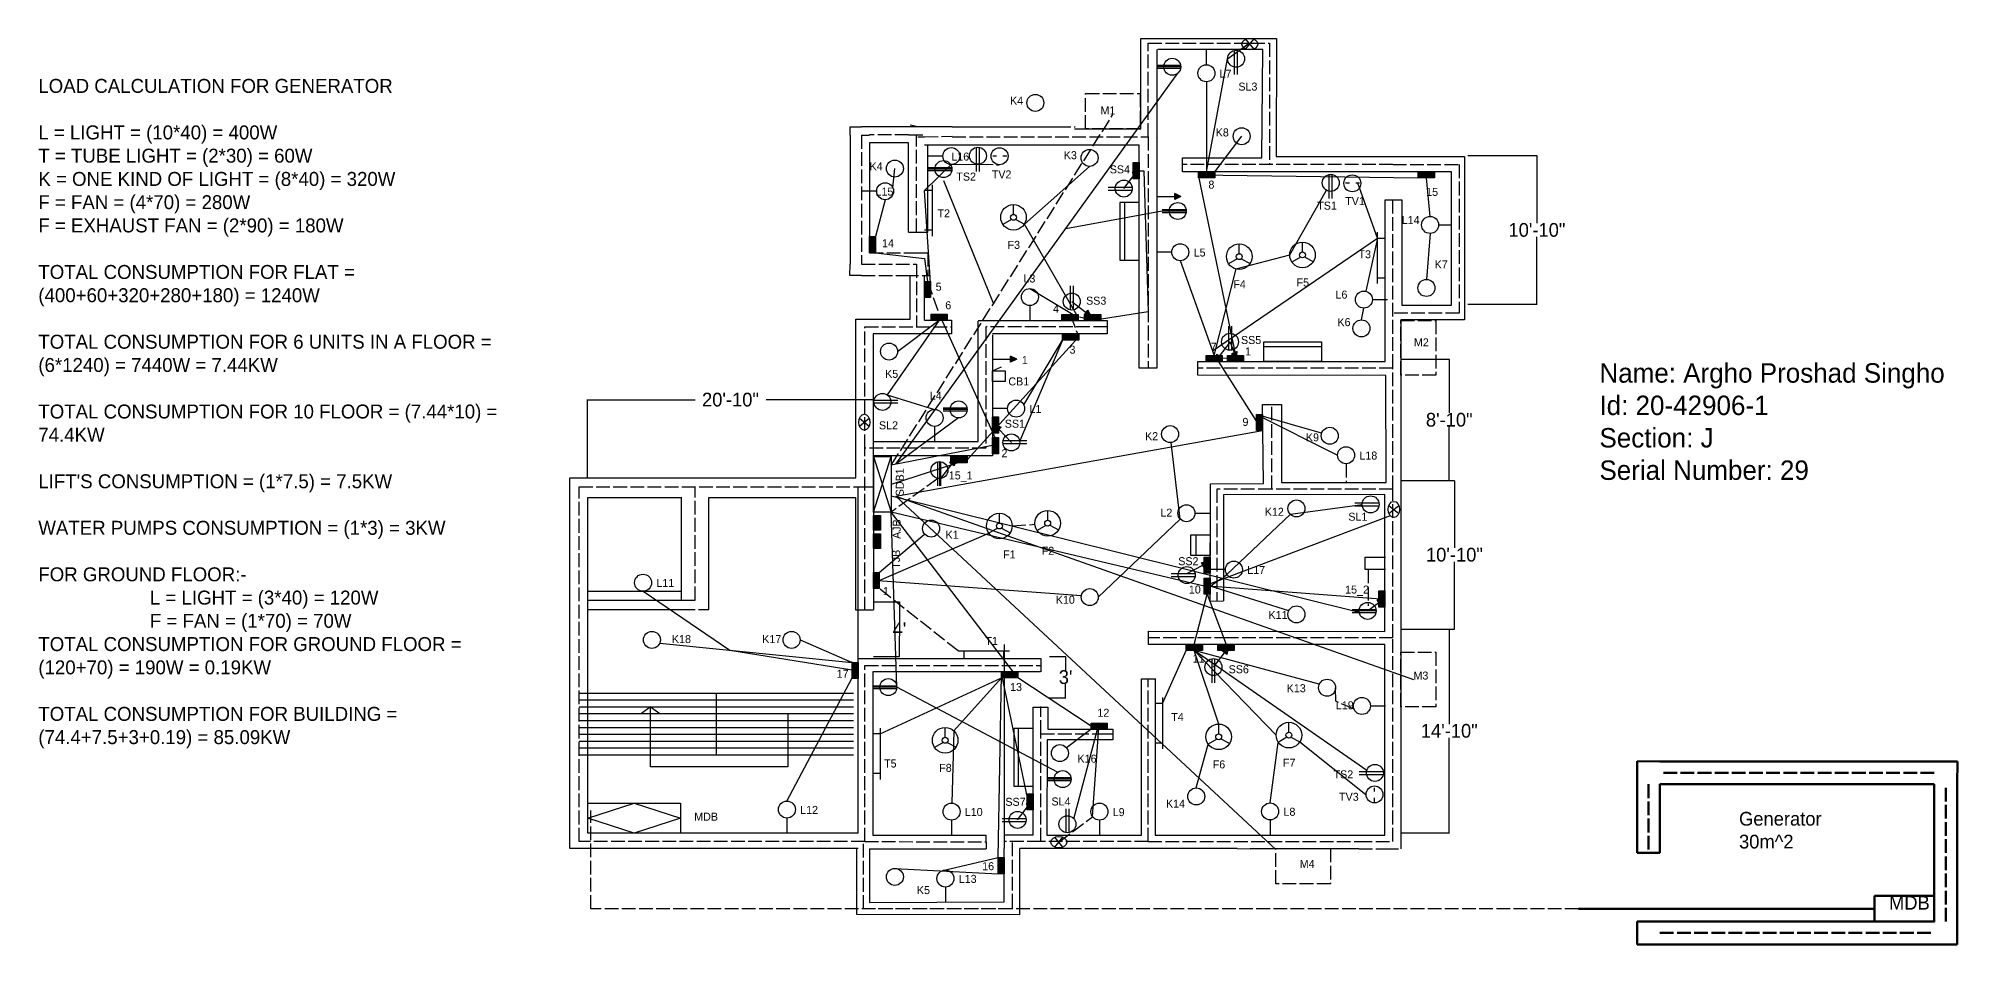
# Model space of a CAD drawing. Header units: feet. Extents: x 8357 to 13044, y -333 to 550.
# Drawn here: x 8357 to 10036, y -333 to 459 of the extents above; entities that cross this region are included whole.
import ezdxf

# ---------------------------------------------------------------- set-up
doc = ezdxf.new("R2010")
doc.units = ezdxf.units.FT
doc.header["$MEASUREMENT"] = 0
doc.linetypes.add('ACAD_ISO02W100', pattern=[15, 12, -3])
doc.dimstyles.get("Standard").update_dxf_attribs({"dimtxt": 0.18, "dimasz": 0.18, "dimexe": 0.18, "dimexo": 0.0625, "dimgap": 0.09, "dimtad": 0, "dimtih": 1, "dimtoh": 1, "dimdec": 4, "dimzin": 0, "dimdsep": 46, "dimtxsty": 'Standard', "dimcen": 0.09, "dimadec": 0, "dimazin": 0, "dimtfac": 1, "dimtdec": 4, "dimtofl": 0, "dimtmove": 0, "dimatfit": 3, "dimfxl": 1, "dimtolj": 1, "dimtzin": 0, "dimarcsym": 0})

# ---------------------------------------------------------------- blocks, each defined once
blk = doc.blocks.new('*D12')
at = {"color": 0, "linetype": 'ByBlock', "lineweight": -2}
for p, q in [((9549.5, -57.3), (9591.4, -57.3)), ((9591.2, -57.5), (9591.2, -140.3)), ((9591.2, -235.2), (9591.2, -152.4)), ((9549.5, -235.3), (9591.4, -235.3))]:
    blk.add_line(p, q, dxfattribs=at)
at = {"color": 0, "linetype": 'ByBlock'}
for points in [[(9591.1, -57.5), (9591.2, -57.5), (9591.2, -57.3)], [(9591.1, -235.2), (9591.2, -235.2), (9591.2, -235.3)]]:
    blk.add_solid(points, dxfattribs=at)
at = {"layer": 'Defpoints', "color": 0, "linetype": 'ByBlock'}
for p in [(9549.4, -57.3), (9591.2, -57.3), (9549.4, -235.3)]:
    blk.add_point(p, dxfattribs=at)
at = {"color": 0, "linetype": 'ByBlock', "insert": (9591.2, -146.3), "char_height": 12, "attachment_point": 5}
blk.add_mtext('\\A1;14\'-10"', dxfattribs=at)
blk = doc.blocks.new('*D13')
at = {"color": 0, "linetype": 'ByBlock', "lineweight": -2}
for p, q in [((9549.5, 72.7), (9595.9, 72.7)), ((9595.7, 72.5), (9595.7, 13.7)), ((9595.7, -57.2), (9595.7, 1.6)), ((9549.5, -57.3), (9595.9, -57.3))]:
    blk.add_line(p, q, dxfattribs=at)
at = {"color": 0, "linetype": 'ByBlock'}
for points in [[(9595.7, 72.5), (9595.7, 72.5), (9595.7, 72.7)], [(9595.7, -57.2), (9595.7, -57.2), (9595.7, -57.3)]]:
    blk.add_solid(points, dxfattribs=at)
at = {"layer": 'Defpoints', "color": 0, "linetype": 'ByBlock'}
for p in [(9549.4, 72.7), (9595.7, 72.7), (9549.4, -57.3)]:
    blk.add_point(p, dxfattribs=at)
at = {"color": 0, "linetype": 'ByBlock', "insert": (9595.7, 7.7), "char_height": 12, "attachment_point": 5}
blk.add_mtext('\\A1;10\'-10"', dxfattribs=at)
blk = doc.blocks.new('*D14')
at = {"color": 0, "linetype": 'ByBlock', "lineweight": -2}
for p, q in [((9549.5, 178.7), (9591.4, 178.7)), ((9591.2, 178.5), (9591.2, 131.7)), ((9591.2, 72.8), (9591.2, 119.6)), ((9549.5, 72.7), (9591.4, 72.7))]:
    blk.add_line(p, q, dxfattribs=at)
at = {"color": 0, "linetype": 'ByBlock'}
for points in [[(9591.2, 178.5), (9591.2, 178.5), (9591.2, 178.7)], [(9591.2, 72.8), (9591.2, 72.8), (9591.2, 72.7)]]:
    blk.add_solid(points, dxfattribs=at)
at = {"layer": 'Defpoints', "color": 0, "linetype": 'ByBlock'}
for p in [(9549.4, 178.7), (9591.2, 178.7), (9549.4, 72.7)]:
    blk.add_point(p, dxfattribs=at)
at = {"color": 0, "linetype": 'ByBlock', "insert": (9591.2, 125.7), "char_height": 12, "attachment_point": 5}
blk.add_mtext('\\A1;8\'-10"', dxfattribs=at)
blk = doc.blocks.new('*D15')
at = {"color": 0, "linetype": 'ByBlock', "lineweight": -2}
for p, q in [((9607.5, 356.7), (9668.1, 356.7)), ((9667.9, 356.5), (9667.9, 297.7)), ((9667.9, 226.8), (9667.9, 285.6)), ((9607.5, 226.7), (9668.1, 226.7))]:
    blk.add_line(p, q, dxfattribs=at)
at = {"color": 0, "linetype": 'ByBlock'}
for points in [[(9667.9, 356.5), (9667.9, 356.5), (9667.9, 356.7)], [(9667.9, 226.8), (9667.9, 226.8), (9667.9, 226.7)]]:
    blk.add_solid(points, dxfattribs=at)
at = {"layer": 'Defpoints', "color": 0, "linetype": 'ByBlock'}
for p in [(9607.4, 356.7), (9667.9, 356.7), (9607.4, 226.7)]:
    blk.add_point(p, dxfattribs=at)
at = {"color": 0, "linetype": 'ByBlock', "insert": (9667.9, 291.7), "char_height": 12, "attachment_point": 5}
blk.add_mtext('\\A1;10\'-10"', dxfattribs=at)
blk = doc.blocks.new('*D16')
at = {"color": 0, "linetype": 'ByBlock', "lineweight": -2}
for p, q in [((8837.4, 74.7), (8837.4, 143.4)), ((8837.6, 143.3), (8931.4, 143.3)), ((9087.3, 143.3), (8993.5, 143.3)), ((9087.4, 74.7), (9087.4, 143.4))]:
    blk.add_line(p, q, dxfattribs=at)
at = {"color": 0, "linetype": 'ByBlock'}
for points in [[(8837.6, 143.3), (8837.6, 143.2), (8837.4, 143.3)], [(9087.3, 143.3), (9087.3, 143.2), (9087.4, 143.3)]]:
    blk.add_solid(points, dxfattribs=at)
at = {"layer": 'Defpoints', "color": 0, "linetype": 'ByBlock'}
for p in [(9087.4, 143.3), (8837.4, 74.7), (9087.4, 74.7)]:
    blk.add_point(p, dxfattribs=at)
at = {"color": 0, "linetype": 'ByBlock', "insert": (8962.4, 143.3), "char_height": 12, "attachment_point": 5}
blk.add_mtext('\\A1;20\'-10"', dxfattribs=at)
blk = doc.blocks.new('*D17')
at = {"color": 0, "linetype": 'ByBlock', "lineweight": -2}
for p, q in [((9087.5, -33.3), (9110.3, -33.3)), ((9110.2, -33.5), (9110.2, -51.3)), ((9110.2, -81.2), (9110.2, -63.4)), ((9087.5, -81.3), (9110.3, -81.3))]:
    blk.add_line(p, q, dxfattribs=at)
at = {"color": 0, "linetype": 'ByBlock'}
for points in [[(9110.1, -33.5), (9110.2, -33.5), (9110.2, -33.3)], [(9110.1, -81.2), (9110.2, -81.2), (9110.2, -81.3)]]:
    blk.add_solid(points, dxfattribs=at)
at = {"layer": 'Defpoints', "color": 0, "linetype": 'ByBlock'}
for p in [(9087.4, -33.3), (9087.4, -81.3), (9110.2, -81.3)]:
    blk.add_point(p, dxfattribs=at)
at = {"color": 0, "linetype": 'ByBlock', "insert": (9110.2, -57.3), "char_height": 12, "attachment_point": 5}
blk.add_mtext("\\A1;4'", dxfattribs=at)
blk = doc.blocks.new('*D18')
at = {"color": 0, "linetype": 'ByBlock', "lineweight": -2}
for p, q in [((9241.5, -81.3), (9255.8, -81.3)), ((9255.6, -81.5), (9255.6, -93.3)), ((9241.5, -117.3), (9255.8, -117.3)), ((9255.6, -117.2), (9255.6, -105.4))]:
    blk.add_line(p, q, dxfattribs=at)
at = {"color": 0, "linetype": 'ByBlock'}
for points in [[(9255.6, -81.5), (9255.7, -81.5), (9255.6, -81.3)], [(9255.6, -117.2), (9255.7, -117.2), (9255.6, -117.3)]]:
    blk.add_solid(points, dxfattribs=at)
at = {"layer": 'Defpoints', "color": 0, "linetype": 'ByBlock'}
for p in [(9241.4, -81.3), (9241.4, -117.3), (9255.6, -117.3)]:
    blk.add_point(p, dxfattribs=at)
at = {"color": 0, "linetype": 'ByBlock', "insert": (9255.6, -99.3), "char_height": 12, "attachment_point": 5}
blk.add_mtext("\\A1;3'", dxfattribs=at)

msp = doc.modelspace()

# ---------------------------------------------------------------- hatches: boundary and pattern name
at = {"linetype": 'ByBlock'}
h = msp.add_hatch(color=256, dxfattribs=at)
h.dxf.hatch_style = 1
h.paths.add_polyline_path([(9319.3, 344.7), (9313.9, 342), (9318.1, 338.8)])
h = msp.add_hatch(color=256, dxfattribs=at)
h.dxf.hatch_style = 1
h.paths.add_polyline_path([(9314.8, 336.5), (9320, 336.5), (9320, 350.7), (9314.8, 350.7)])
h = msp.add_hatch(color=256, dxfattribs=at)
h.dxf.hatch_style = 1
h.paths.add_polyline_path([(9386, 337.3), (9386, 342.6), (9371.9, 342.6), (9371.9, 337.3)])
h = msp.add_hatch(color=256, dxfattribs=at)
h.dxf.hatch_style = 1
h.paths.add_polyline_path([(9578.2, 337.3), (9578.2, 342.6), (9564.1, 342.6), (9564.1, 337.3)])
h = msp.add_hatch(color=256, dxfattribs=at)
h.dxf.hatch_style = 1
h.paths.add_polyline_path([(9356.5, 321.1), (9351, 323.7), (9351, 318.5)])
h = msp.add_hatch(color=256, dxfattribs=at)
h.dxf.hatch_style = 1
h.paths.add_polyline_path([(9084.1, 271.8), (9089.3, 271.8), (9089.3, 285.9), (9084.1, 285.9)])
h = msp.add_hatch(color=256, dxfattribs=at)
h.dxf.hatch_style = 1
h.paths.add_polyline_path([(9132.2, 232.7), (9137.4, 232.7), (9137.4, 246.8), (9132.2, 246.8)])
h = msp.add_hatch(color=256, dxfattribs=at)
h.dxf.hatch_style = 1
h.paths.add_polyline_path([(9277.9, 216.3), (9275.1, 221.7), (9272, 217.5)])
h = msp.add_hatch(color=256, dxfattribs=at)
h.dxf.hatch_style = 1
h.paths.add_polyline_path([(9152.1, 218.1), (9137.9, 218.1), (9137.9, 212.9), (9152.1, 212.9)])
h = msp.add_hatch(color=256, dxfattribs=at)
h.dxf.hatch_style = 1
h.paths.add_polyline_path([(9266.5, 217.7), (9252.4, 217.7), (9252.4, 212.5), (9266.5, 212.5)])
h = msp.add_hatch(color=256, dxfattribs=at)
h.dxf.hatch_style = 1
h.paths.add_polyline_path([(9286.3, 217.7), (9272.2, 217.7), (9272.2, 212.5), (9286.3, 212.5)])
h = msp.add_hatch(color=256, dxfattribs=at)
h.dxf.hatch_style = 1
h.paths.add_polyline_path([(9267.1, 200.8), (9253, 200.8), (9253, 195.5), (9267.1, 195.5)])
h = msp.add_hatch(color=256, dxfattribs=at)
h.dxf.hatch_style = 1
h.paths.add_polyline_path([(9405.6, 185.4), (9400.7, 183.5), (9405.1, 179.4)])
h = msp.add_hatch(color=256, dxfattribs=at)
h.dxf.hatch_style = 1
h.paths.add_polyline_path([(9212.9, 178.8), (9207.4, 181.4), (9207.4, 176.2)])
h = msp.add_hatch(color=256, dxfattribs=at)
h.dxf.hatch_style = 1
h.paths.add_polyline_path([(9392.6, 182), (9378.5, 182), (9378.5, 176.7), (9392.6, 176.7)])
h = msp.add_hatch(color=256, dxfattribs=at)
h.dxf.hatch_style = 1
h.paths.add_polyline_path([(9386.6, 177.2), (9392, 179.9), (9387.8, 183.1)])
h = msp.add_hatch(color=256, dxfattribs=at)
h.dxf.hatch_style = 1
h.paths.add_polyline_path([(9411.2, 182), (9397.1, 182), (9397.1, 176.7), (9411.2, 176.7)])
h = msp.add_hatch(color=256, dxfattribs=at)
h.dxf.hatch_style = 1
h.paths.add_polyline_path([(9191.7, 114.1), (9196.9, 114.1), (9196.9, 128.3), (9191.7, 128.3)])
h = msp.add_hatch(color=256, dxfattribs=at)
h.dxf.hatch_style = 1
h.paths.add_polyline_path([(9193.6, 121.4), (9195.4, 115.6), (9199.2, 119.2)])
h = msp.add_hatch(color=256, dxfattribs=at)
h.dxf.hatch_style = 1
h.paths.add_polyline_path([(9422.7, 116.3), (9427.9, 116.3), (9427.9, 130.4), (9422.7, 130.4)])
h = msp.add_hatch(color=256, dxfattribs=at)
h.dxf.hatch_style = 1
h.paths.add_polyline_path([(9191.7, 96.1), (9196.9, 96.1), (9196.9, 110.2), (9191.7, 110.2)])
h = msp.add_hatch(color=256, dxfattribs=at)
h.dxf.hatch_style = 1
h.paths.add_polyline_path([(9159.3, 91.3), (9153.9, 88.5), (9158.1, 85.4)])
h = msp.add_hatch(color=256, dxfattribs=at)
h.dxf.hatch_style = 1
h.paths.add_polyline_path([(9155.3, 93.5), (9155.3, 88.2), (9169.5, 88.2), (9169.5, 93.5)])
h = msp.add_hatch(color=256)
h.dxf.hatch_style = 1
h.paths.add_polyline_path([(9093.5, 42), (9087.4, 42), (9087.4, 29.3), (9093.5, 29.3)])
h = msp.add_hatch(color=256)
h.dxf.hatch_style = 1
h.paths.add_polyline_path([(9093.5, 25.9), (9087.4, 25.9), (9087.4, 13.2), (9093.5, 13.2)])
h = msp.add_hatch(color=256, dxfattribs=at)
h.dxf.hatch_style = 1
h.paths.add_polyline_path([(9380.5, 0.9), (9374.4, 0.8), (9376.8, -3.9)])
h = msp.add_hatch(color=256, dxfattribs=at)
h.dxf.hatch_style = 1
h.paths.add_polyline_path([(9376.9, -8.5), (9382.1, -8.5), (9382.1, 5.6), (9376.9, 5.6)])
h = msp.add_hatch(color=256, dxfattribs=at)
h.dxf.hatch_style = 1
h.paths.add_polyline_path([(9087.4, -21.8), (9092.6, -21.8), (9092.6, -7.7), (9087.4, -7.7)])
h = msp.add_hatch(color=256, dxfattribs=at)
h.dxf.hatch_style = 1
h.paths.add_polyline_path([(9376.9, -26.8), (9382.1, -26.8), (9382.1, -12.7), (9376.9, -12.7)])
h = msp.add_hatch(color=256, dxfattribs=at)
h.dxf.hatch_style = 1
h.paths.add_polyline_path([(9534, -30.8), (9528.1, -31.9), (9531.2, -36.1)])
h = msp.add_hatch(color=256, dxfattribs=at)
h.dxf.hatch_style = 1
h.paths.add_polyline_path([(9529.7, -38), (9534.9, -38), (9534.9, -23.9), (9529.7, -23.9)])
h = msp.add_hatch(color=256, dxfattribs=at)
h.dxf.hatch_style = 1
h.paths.add_polyline_path([(9375.2, -70.7), (9361.1, -70.7), (9361.1, -75.9), (9375.2, -75.9)])
h = msp.add_hatch(color=256, dxfattribs=at)
h.dxf.hatch_style = 1
h.paths.add_polyline_path([(9402.9, -70.7), (9388.8, -70.7), (9388.8, -75.9), (9402.9, -75.9)])
h = msp.add_hatch(color=256, dxfattribs=at)
h.dxf.hatch_style = 1
h.paths.add_polyline_path([(9397.8, -73.6), (9392.4, -76.4), (9396.5, -79.6)])
h = msp.add_hatch(color=256, dxfattribs=at)
h.dxf.hatch_style = 1
h.paths.add_polyline_path([(9068.8, -100.5), (9074.1, -100.5), (9074.1, -86.4), (9068.8, -86.4)])
h = msp.add_hatch(color=256, dxfattribs=at)
h.dxf.hatch_style = 1
h.paths.add_polyline_path([(9213.8, -94.6), (9199.6, -94.6), (9199.6, -99.9), (9213.8, -99.9)])
h = msp.add_hatch(color=256, dxfattribs=at)
h.dxf.hatch_style = 1
h.paths.add_polyline_path([(9291.9, -139.5), (9277.8, -139.5), (9277.8, -144.7), (9291.9, -144.7)])
h = msp.add_hatch(color=256, dxfattribs=at)
h.dxf.hatch_style = 1
h.paths.add_polyline_path([(9221.9, -215.4), (9227.2, -215.4), (9227.2, -201.3), (9221.9, -201.3)])
h = msp.add_hatch(color=256, dxfattribs=at)
h.dxf.hatch_style = 1
h.paths.add_polyline_path([(9226.5, -207.2), (9221.1, -210), (9225.2, -213.2)])
h = msp.add_hatch(color=256, dxfattribs=at)
h.dxf.hatch_style = 1
h.paths.add_polyline_path([(9196.6, -271.2), (9201.9, -271.2), (9201.9, -257), (9196.6, -257)])

# ---------------------------------------------------------------- linework, layer by layer
for p, q in [((9321.3, 380.1), (9321.3, 459.2)), ((9321.3, 459.2), (9440.2, 459.2)), ((9413.3, 450), (9420.2, 458.6)), ((9420.2, 450), (9413.3, 458.6)), ((9440.2, 459.2), (9439.7, 356)), ((9335.3, 449.4), (9335.3, 171)), ((9428.1, 449.4), (9336.2, 449.4)), ((9378.7, 436.1), (9378.7, 449.4)), ((9403.4, 427.8), (9403.4, 448.7)), ((9406, 427.8), (9406, 448.7)), ((9427.2, 354.8), (9428.1, 449.4)), ((9335.3, 435.7), (9356.2, 435.7)), ((9356.3, 434.4), (9335.3, 434.4)), ((9335.3, 433.1), (9356.2, 433.1)), ((9156.4, 381.8), (9126.3, 381.8)), ((9156.4, 381.8), (9248.1, 381.8)), ((9263.4, 380.1), (9321.3, 380.1)), ((9118.2, 289.8), (9118.2, 367.8)), ((9156.4, 365.9), (9132.1, 365.9)), ((9148.2, 356.3), (9135, 356.3)), ((9320, 365.9), (9156.4, 365.9)), ((9177.6, 342.9), (9177.6, 363.9)), ((9180.2, 342.9), (9180.2, 363.9)), ((9195.2, 356.2), (9191.9, 356.2)), ((9204.1, 356.2), (9200.8, 356.2)), ((9320, 171), (9320, 365.9)), ((9357.9, 342.6), (9357.9, 354.8)), ((9357.9, 354.8), (9427.2, 354.8)), ((9439.7, 356), (9604.2, 356)), ((9604.4, 356), (9604.4, 213)), ((9135.1, 346.2), (9156.1, 346.2)), ((9156.2, 345), (9135.1, 345)), ((9135.1, 343.7), (9156, 343.7)), ((9306.5, 327.9), (9316, 340.4)), ((9319.3, 344.7), (9313.9, 342)), ((9318.1, 338.8), (9313.9, 342)), ((9319.3, 344.7), (9318.1, 338.8)), ((9593.3, 342.6), (9357.9, 342.6)), ((9486.2, 319.3), (9486.2, 340.2)), ((9488.8, 319.3), (9488.8, 340.2)), ((9593.3, 225.9), (9593.3, 342.6)), ((9090.3, 325.6), (9077.1, 325.6)), ((9138.8, 326.2), (9132.2, 326.2)), ((9138.8, 331.3), (9138.8, 286.4)), ((9292.8, 329.1), (9313.8, 329.1)), ((9292.8, 326.6), (9313.8, 326.6)), ((9335.3, 321.1), (9351, 321.1)), ((9356.5, 321.1), (9351, 323.7)), ((9351, 318.5), (9351, 323.7)), ((9356.5, 321.1), (9351, 318.5)), ((9503.8, 332.5), (9500.5, 332.5)), ((9512.8, 332.5), (9509.4, 332.5)), ((9340.1, 309.6), (9361, 309.6)), ((9361.1, 308.3), (9340.1, 308.3)), ((9340.1, 307), (9361, 307)), ((9535, 176.7), (9535.1, 318.1)), ((9535.1, 318.1), (9549.6, 318.1)), ((9549.6, 318.1), (9549.6, 225.9)), ((9138.8, 291.5), (9132.2, 291.5)), ((9528.4, 244.9), (9528.4, 289.7)), ((9348.5, 272.3), (9335.3, 272.3)), ((9528.4, 284.6), (9535, 284.6)), ((9119.5, 213.7), (9119.5, 251.8)), ((9132.2, 212.9), (9132.2, 251.8)), ((9259.7, 242.8), (9259.7, 221.8)), ((9262.3, 242.8), (9262.3, 221.8)), ((9528.4, 250), (9535, 250)), ((9224.3, 225.7), (9224.3, 212.5)), ((9261, 229.1), (9273.5, 219.6)), ((9272, 217.5), (9275.1, 221.7)), ((9277.9, 216.3), (9275.1, 221.7)), ((9523.9, 230.8), (9537.1, 230.8)), ((9549.6, 225.9), (9593.3, 225.9)), ((9072.1, 75.1), (9072.1, 213.7)), ((9072.1, 213.7), (9119.5, 213.7)), ((9132.2, 212.9), (9155.9, 212.9)), ((9155.9, 212.9), (9155.9, 200.9)), ((9179, 212.5), (9291.9, 212.5)), ((9179, 106.7), (9179, 212.1)), ((9277.9, 216.3), (9272, 217.5)), ((9291.9, 212.5), (9291.9, 200.8)), ((9398.1, 207.7), (9398.1, 186.7)), ((9400.7, 207.7), (9400.7, 186.7)), ((9604.4, 213), (9548.7, 213)), ((9548.7, 213), (9548.7, -249.5)), ((9155.9, 200.9), (9087.2, 200.9)), ((9087.2, 200.9), (9087.2, 106.7)), ((9291.9, 200.8), (9191.7, 200.8)), ((9191.7, 200), (9191.7, 94.1)), ((9399.4, 194), (9389.9, 181.5)), ((9405.6, 185.4), (9400.7, 183.5)), ((9405.1, 179.4), (9405.6, 185.4)), ((9191.7, 178.8), (9207.4, 178.8)), ((9191.7, 168.6), (9199.5, 172)), ((9212.9, 178.8), (9207.4, 181.4)), ((9207.4, 176.2), (9207.4, 181.4)), ((9212.9, 178.8), (9207.4, 176.2)), ((9335.3, 171), (9320, 171)), ((9371.3, 176.7), (9535, 176.7)), ((9371.3, 164.8), (9371.3, 176.7)), ((9386.6, 177.2), (9387.8, 183.1)), ((9386.6, 177.2), (9392, 179.9)), ((9387.8, 183.1), (9392, 179.9)), ((9405.1, 179.4), (9400.7, 183.5)), ((9535.7, 164.4), (9371.3, 164.8)), ((9535.9, 71), (9535.7, 164.4)), ((9108.9, 142.7), (9088, 142.7)), ((9108.9, 140.2), (9088, 140.2)), ((9148.4, 136.1), (9169.4, 136.1)), ((9169.5, 134.8), (9148.4, 134.8)), ((9204.9, 135.5), (9191.7, 135.5)), ((9428.6, 69.9), (9427.9, 139)), ((9427.9, 139), (9435.9, 139)), ((9435.9, 139), (9444.3, 139)), ((9444.3, 139), (9444.3, 70.9)), ((9075.2, 127.1), (9083.8, 120.1)), ((9075.2, 120.1), (9083.8, 127.1)), ((9141, 120), (9141, 106.7)), ((9148.4, 133.5), (9169.4, 133.5)), ((9193.6, 121.4), (9195.4, 115.6)), ((9193.6, 121.4), (9199.2, 119.2)), ((9199.2, 119.2), (9195.4, 115.6)), ((9087.2, 106.7), (9179, 106.7)), ((9208.1, 105.9), (9197.3, 117.4)), ((9221.7, 104.6), (9200.7, 104.6)), ((9221.7, 107.2), (9200.8, 107.2)), ((9191.7, 94.1), (9087.4, 94.1)), ((9087.4, 93.5), (9087.4, -40.2)), ((9087.4, 93.5), (9103.1, 45)), ((9087.4, 45), (9103.1, 93.5)), ((9143.9, 68.1), (9143.9, 89.1)), ((9145.2, 89.2), (9145.2, 68.1)), ((9146.5, 68.1), (9146.5, 89.1)), ((9146.5, 74.4), (9156, 87)), ((9159.3, 91.3), (9153.9, 88.5)), ((9158.1, 85.4), (9153.9, 88.5)), ((9159.3, 91.3), (9158.1, 85.4)), ((8821.8, -249.2), (8821.8, 75.1)), ((8821.8, 75.1), (9072.1, 75.1)), ((9382.1, -32.8), (9382.2, 69.6)), ((9382.2, 69.6), (9428.6, 69.9)), ((9444.3, 71), (9535.9, 71)), ((8837.5, -235.7), (8837.5, 57.9)), ((8837.5, 57.9), (8919.5, 57.9)), ((8919.5, -32.1), (8919.5, 57.9)), ((8943.5, 57.9), (9072.1, 57.9)), ((8943.5, -32.1), (8943.5, 57.9)), ((9072.1, -40.6), (9072.1, 57.9)), ((9534.9, 60.3), (9393.6, 60.2)), ((9393.6, 60.2), (9393.8, -32.7)), ((9508.7, 53), (9529.7, 53)), ((9508.7, 50.5), (9529.7, 50.5)), ((9534.9, -59.4), (9534.9, 60.3)), ((9538.4, 50.9), (9547, 43.9)), ((9538.4, 43.9), (9547, 50.9)), ((9368.7, 44), (9382, 44)), ((9380.5, 0.9), (9374.4, 0.8)), ((9376.8, -3.9), (9374.4, 0.8)), ((9380.5, 0.9), (9376.8, -3.9)), ((9348, -8.7), (9368.9, -8.7)), ((9348, -11.3), (9368.9, -11.3)), ((9361.6, -8.7), (9375.6, -1.5)), ((9395.4, -5.3), (9382.1, -5.3)), ((8837.5, -24.1), (8919.5, -24.1)), ((8837.5, -32.1), (8919.5, -32.1)), ((9382.1, -32.8), (9393.8, -32.7)), ((9527.3, -24.5), (9527.3, -24.5)), ((9534, -30.8), (9528.1, -31.9)), ((9531.2, -36.1), (9528.1, -31.9)), ((9534, -30.8), (9531.2, -36.1)), ((8837.5, -40.1), (8919.5, -40.1)), ((9087.4, -40.6), (9072.1, -40.6)), ((9506.2, -40.2), (9527.2, -40.2)), ((9527.3, -41.4), (9506.2, -41.4)), ((9506.2, -42.7), (9527.1, -42.7)), ((9519.8, -41.4), (9529.7, -34)), ((9328.1, -58.4), (9328.1, -58.4)), ((9328.1, -70.7), (9328.1, -59)), ((9328.1, -59), (9534.9, -59.4)), ((9074.1, -235.7), (9074.1, -83)), ((9074.1, -83), (9233.9, -83)), ((9161.5, -76.4), (9206.4, -76.4)), ((9166.6, -76.4), (9166.6, -83)), ((9201.3, -76.4), (9201.3, -83)), ((9201.9, -70.7), (9201.9, -237.4)), ((9233.9, -83), (9233.9, -89)), ((9534.9, -70.7), (9328.1, -70.7)), ((9383.7, -104.2), (9383.7, -83.2)), ((9384.9, -90.5), (9394.5, -78)), ((9386.2, -104.2), (9386.2, -83.2)), ((9397.8, -73.6), (9392.4, -76.4)), ((9396.5, -79.6), (9392.4, -76.4)), ((9397.8, -73.6), (9396.5, -79.6)), ((9086.9, -94.6), (9086.8, -237.5)), ((9233.7, -94.6), (9086.9, -94.6)), ((9233.9, -89), (9233.9, -94.6)), ((9233.9, -94.6), (9233.9, -94.6)), ((9333.8, -100.5), (9333.8, -237.4)), ((9086.9, -106.8), (9107.8, -106.8)), ((9108, -108), (9086.9, -108)), ((9086.9, -109.3), (9107.8, -109.3)), ((9322, -237.6), (9322, -100.8)), ((9322, -100.8), (9333.8, -100.8)), ((9340.4, -117.1), (9340.4, -162)), ((9227.2, -237.6), (9227.2, -125.5)), ((9227.2, -125.5), (9240, -125.5)), ((9240, -125.5), (9240, -144.7)), ((9340.4, -122.3), (9333.8, -122.3)), ((9522.2, -124.5), (9535.4, -124.5)), ((9093.4, -148.9), (9086.8, -148.9)), ((9093.4, -143.8), (9093.4, -188.7)), ((9240, -144.7), (9296.9, -144.7)), ((9296.9, -144.7), (9296.9, -154)), ((9239.4, -154), (9239.3, -237.6)), ((9297, -154), (9239.4, -154)), ((9340.4, -156.9), (9333.8, -156.9)), ((9093.4, -183.6), (9086.8, -183.6)), ((9512.5, -181.8), (9533.5, -181.8)), ((9512.5, -184.3), (9533.5, -184.3)), ((9239.4, -187.1), (9260.3, -187.1)), ((9260.4, -188.4), (9239.4, -188.4)), ((9239.4, -189.7), (9260.3, -189.7)), ((9525.8, -199.3), (9525.8, -196)), ((8837.5, -222.6), (8878.1, -209.4)), ((8878.1, -209.4), (8918.7, -222.6)), ((9213.6, -224.1), (9223.2, -211.6)), ((9226.5, -207.2), (9221.1, -210)), ((9225.2, -213.2), (9221.1, -210)), ((9226.5, -207.2), (9225.2, -213.2)), ((9255.8, -214.3), (9255.8, -235.2)), ((9258.3, -214.3), (9258.3, -235.3)), ((9525.8, -208.3), (9525.8, -204.9)), ((8878.1, -235.7), (8837.5, -222.6)), ((8918.7, -222.6), (8878.1, -235.7)), ((9011.8, -222.5), (9011.8, -235.7)), ((9155.8, -224.3), (9155.8, -237.5)), ((9200, -222.9), (9220.9, -222.9)), ((9200, -225.4), (9220.9, -225.4)), ((9285.2, -224.4), (9285.2, -237.6)), ((9434.5, -224.1), (9434.5, -237.4)), ((9074.1, -249.2), (8821.8, -249.2)), ((9074.1, -235.7), (8837.5, -235.7)), ((9072.8, -306.8), (9072.8, -248.7)), ((9084.1, -249.5), (9084.1, -296.2)), ((9086.8, -237.5), (9185.9, -237.5)), ((9227.2, -237.6), (9201.9, -237.6)), ((9201.9, -295.9), (9201.9, -249.2)), ((9405.8, -249.2), (9215.6, -249.2)), ((9215.6, -307), (9215.6, -249.2)), ((9239.3, -237.6), (9322, -237.6)), ((9246.2, -247.9), (9253.2, -239.3)), ((9253.2, -247.9), (9246.2, -239.3)), ((9333.8, -237.4), (9512, -237.4)), ((9512, -249.5), (9417.1, -249.5)), ((9512, -237.4), (9534.9, -237.4)), ((9512, -252.3), (9512, -252.3)), ((9150.4, -282.8), (9150.4, -296)), ((9084.1, -296.2), (9201.9, -295.9)), ((9215.6, -307), (9072.8, -306.8))]:
    msp.add_line(p, q, dxfattribs=at)
at = {"linetype": 'ACAD_ISO02W100'}
for p, q in [((9327.9, 373.1), (9327.9, 455)), ((9327.9, 455), (9433.9, 455)), ((9433.9, 455), (9433.9, 349)), ((9077.1, 374.7), (9077.1, 261.8)), ((9077.1, 374.7), (9077.1, 261.8)), ((9118.2, 374.8), (9084.1, 374.8)), ((9126.3, 381.8), (9119.5, 383.5)), ((9125, 289.8), (9125, 373.2)), ((9125.1, 373.1), (9125.1, 374.8)), ((9126.3, 373.2), (9132.1, 373.2)), ((9126.4, 373.1), (9126.4, 373.2)), ((9132.1, 373.2), (9156.4, 373.8)), ((9156.4, 373.1), (9327.9, 373.1)), ((9248.1, 381.8), (9263.9, 381.8)), ((9327.9, 373.1), (9327.9, 207.1)), ((9334.9, 373), (9334.9, 373)), ((9180.2, 349.3), (9197.6, 348.7)), ((9316.6, 343.4), (9324, 343.4)), ((9541.9, 349), (9357.9, 349)), ((9541.9, 349), (9599.9, 349)), ((9599.9, 349), (9599.9, 219)), ((9541.9, 171), (9541.9, 319)), ((9581.9, 296.1), (9593.3, 296.1)), ((9084.1, 271.8), (9125, 271.8)), ((9135.1, 271.8), (9135.1, 251.8)), ((9077.1, 261.8), (9125, 261.8)), ((9125, 261.8), (9125, 207)), ((9077.1, 251.8), (9115, 251.8)), ((9115, 251.8), (9137.4, 251.8)), ((9134.8, 246.8), (9145, 218.1)), ((9599.9, 219), (9541.9, 219)), ((9079.9, 101), (9079.9, 207)), ((9079.9, 207), (9155.9, 207)), ((9291.9, 207.1), (9185.9, 207)), ((9185.9, 207), (9185.9, 101)), ((9279.3, 212.5), (9259.5, 217.7)), ((9259.5, 217.7), (9267.1, 198.2)), ((9327.9, 207.1), (9327.9, 170.8)), ((9435.9, 171), (9371.3, 171)), ((9541.9, 171), (9435.9, 171)), ((9541.9, 65), (9541.9, 171)), ((9435.9, 65), (9435.9, 139)), ((9079.9, -41), (9079.9, 101)), ((9185.9, 101), (9079.9, 101)), ((9500.9, 87.4), (9500.9, 71)), ((8829.9, -243), (8829.9, 67)), ((8829.9, 67), (9079.9, 67)), ((8931.5, -32.1), (8931.5, 67)), ((9435.9, 65), (9387.9, 65)), ((9387.9, 65), (9387.9, 65)), ((9387.9, 65), (9387.9, -33)), ((9541.9, 65), (9435.9, 65)), ((9541.9, -65), (9541.9, 65)), ((8919.5, -32.1), (8931.5, -32.1)), ((8943.5, -40.1), (8943.5, -32.1)), ((8919.5, -40.1), (8943.5, -40.1)), ((9397.9, -65), (9327.9, -65)), ((9541.9, -65), (9397.9, -65)), ((9541.9, -243), (9541.9, -65)), ((9065.1, -86), (9068.8, -86)), ((9079.9, -243), (9079.9, -89)), ((9079.9, -89), (9233.9, -89)), ((9197.9, -89), (9197.9, -89)), ((9327.9, -243), (9327.9, -101)), ((9327.9, -101), (9327.9, -101)), ((9233.9, -149), (9233.9, -125)), ((9508, -127.4), (9492, -120.4)), ((9233.9, -243), (9233.9, -149)), ((9233.9, -149), (9286.9, -149)), ((9286.9, -149), (9296.9, -149)), ((9296.9, -149), (9296.9, -149)), ((9519.1, -180.8), (9519.1, -180.8)), ((9079.9, -243), (8829.9, -243)), ((9078.7, -301.9), (9078.7, -243.9)), ((9079.9, -243), (9186, -243.4)), ((9185.9, -237.5), (9186, -249.3)), ((9201.9, -237.4), (9201.9, -249.2)), ((9233.9, -243), (9201.9, -243)), ((9208.7, -243.9), (9208.7, -301.9)), ((9327.9, -243), (9233.9, -243)), ((9327.9, -243), (9511.9, -243)), ((9405.8, -249.2), (9417.1, -249.5)), ((9511.9, -243), (9541.9, -243)), ((9512, -249.5), (9534.9, -249.5)), ((9534.9, -249.5), (9548.7, -249.5)), ((9208.7, -301.9), (9078.7, -301.9))]:
    msp.add_line(p, q, dxfattribs=at)
at = {"color": 1, "linetype": 'ByBlock'}
for p, q in [((9397.3, 441.4), (9416.1, 455)), ((9378.7, 342.6), (9397.3, 441.4)), ((9378.7, 421.3), (9378.7, 342.6)), ((9386, 342.6), (9409.6, 373.7)), ((9104.4, 328.8), (9106.2, 345.4)), ((9132.2, 326.2), (9155.6, 348.9)), ((9155.6, 348.9), (9180.2, 349.3)), ((9219.5, 296.9), (9276.5, 347.2)), ((9574.4, 303.5), (9571.2, 337.3)), ((9137.4, 245.6), (9132.2, 326.2)), ((9451.7, 269.9), (9483.8, 326.5)), ((9528.4, 284.6), (9511.1, 332.5)), ((9097.7, 318.2), (9089.3, 285.9)), ((9266.5, 215.1), (9219.5, 296.9)), ((9574.4, 288.7), (9571.2, 248.4)), ((9384, 186.1), (9528.4, 284.6)), ((9404.7, 257.6), (9451.7, 269.9)), ((9528.4, 284.6), (9518.1, 238.1)), ((9355.9, 264.9), (9385.5, 182)), ((9385.5, 182), (9404.7, 257.6)), ((9224.3, 240.5), (9266.5, 215.1)), ((9514.4, 213.1), (9516.5, 223.4)), ((9145, 212.9), (9099.5, 147.5)), ((9108.5, 185.4), (9145, 212.9)), ((9253, 195.5), (9215.4, 107.2)), ((9219.1, 138.7), (9253, 195.5)), ((9099.5, 147.5), (9141, 134.8)), ((9479.5, 113.9), (9422.7, 130.4)), ((9422.7, 130.4), (9493.4, 94.8)), ((9355.9, 38.9), (9347.9, 105.8)), ((9452.2, 43.1), (9514.9, 51.8)), ((9284.2, -29.3), (9355.9, 38.9)), ((9539.6, 41.9), (9376.9, -19.8)), ((9396.7, -9.5), (9452.2, 43.1)), ((9092.6, -14.8), (9188.5, 26.6)), ((9092.6, -7.7), (9132.2, 25.8)), ((9269.4, -28.1), (9087.4, -14.8)), ((8885.9, -24.1), (8961.7, -75.6)), ((9450.8, -41.4), (9382.1, -19.8)), ((9023.3, -66.7), (9068.8, -86.4)), ((8900.6, -69.5), (9068.8, -86.4)), ((8961.7, -75.6), (9068.8, -92.8)), ((9340.4, -122.3), (9361.1, -75.9)), ((9389.5, -140.3), (9368.1, -75.9)), ((9439.7, -150), (9368.1, -75.9)), ((9477.5, -105.5), (9368.1, -75.9)), ((9519.1, -180.8), (9368.1, -75.9)), ((9011.8, -207.7), (9068.8, -99.8)), ((9093.4, -148.9), (9199.6, -99.9)), ((9199.6, -99.9), (9157.7, -146.2)), ((9157.7, -146.2), (9156, -209.4)), ((9284.9, -139.5), (9256.5, -161.2)), ((9262.8, -223.2), (9284.9, -139.5)), ((9279.2, -221.4), (9284.9, -139.5)), ((9369.9, -196.2), (9380.3, -157.8)), ((9434.5, -209.3), (9441.6, -156.3)), ((9460.4, -155.9), (9518.3, -201.9)), ((9106.2, -266.6), (9196.6, -271.2)), ((9150.4, -267.9), (9196.6, -257))]:
    msp.add_line(p, q, dxfattribs=at)
at = {"color": 5, "linetype": 'ByBlock'}
for p, q in [((9107, 86.8), (9353.7, 428.7)), ((9148.7, 334.9), (9192.4, 227.2)), ((9255.7, 292.9), (9346.4, 309.6)), ((9162, 127.4), (9107, 86.8)), ((9512.5, -42.7), (9103.1, 58.9)), ((9439.6, -250), (9107, 58.9)), ((9107, 58.9), (9559.9, -101.4)), ((9108, -108), (9103.1, 45)), ((9248.6, -182.3), (9108, -108))]:
    msp.add_line(p, q, dxfattribs=at)
at = {"color": 5, "linetype": 'ACAD_ISO02W100'}
for p, q in [((9103.1, 86), (9297, 392.7)), ((9143.9, 74.4), (9103.1, 45)), ((9520.3, -5.2), (9520.3, -36.8)), ((8840.3, -301.8), (8840.3, -216)), ((9704.4, -301.8), (8840.3, -301.8))]:
    msp.add_line(p, q, dxfattribs=at)
at = {"linetype": 'Continuous'}
for p, q in [((9067.1, 374.7), (9067.1, 381.8)), ((9067.1, 381.8), (9073.6, 381.8)), ((9070.1, 381.8), (9077.1, 381.8)), ((9125.1, 381.8), (9077.1, 381.8)), ((9077.1, 374.7), (9084.1, 374.7)), ((9130.8, 381.8), (9118.2, 381.8)), ((9118.2, 374.8), (9130.8, 374.8)), ((9118.2, 367.8), (9084.1, 367.8)), ((9084.1, 367.8), (9084.1, 271.8)), ((9118.2, 289.8), (9130.9, 289.8)), ((9130.9, 289.8), (9135, 289.8)), ((9125, 271.8), (9135.3, 271.8)), ((9135.3, 271.8), (9135, 261.8)), ((9066.8, 251.8), (9067.1, 261.8)), ((9077.1, 251.8), (9066.8, 251.8))]:
    msp.add_line(p, q, dxfattribs=at)
for p, q in [((9067.1, 374.7), (9067.1, 261.8)), ((9067.1, 374.7), (9067.1, 261.8)), ((9135, 289.8), (9135, 365.9)), ((9210, 305.4), (9210, 314)), ((9307.3, 265.4), (9307.3, 315.7)), ((9208.3, 300.9), (9200.8, 296.5)), ((9211.9, 301), (9219.5, 296.9)), ((9407.5, 271), (9407.5, 279.6)), ((9462.8, 272.5), (9462.8, 281.1)), ((9405.7, 266.5), (9398.2, 262.1)), ((9409.3, 266.6), (9417, 262.5)), ((9461.1, 268), (9453.6, 263.6)), ((9464.7, 268.1), (9472.4, 264)), ((9403.2, 184.5), (9399.4, 194)), ((9479.3, 189.4), (9429, 189.4)), ((9197.7, 35.4), (9197.7, 44)), ((9239.9, 37.9), (9239.9, 46.5)), ((9196, 30.9), (9188.5, 26.6)), ((9199.6, 31.1), (9207.2, 27)), ((9238.2, 33.4), (9230.7, 29)), ((9241.8, 33.5), (9249.4, 29.4)), ((9369.4, 25.1), (9369.4, 7.1)), ((9382.1, 7.1), (9365.1, 7.1)), ((9517.5, -5.2), (9517.5, 5.7)), ((9517.5, 5.7), (9535.3, 5.7)), ((9535.3, -5.2), (9517.5, -5.2)), ((9534.9, -237.4), (9534.9, -70.7)), ((8829.9, -113.2), (9069.9, -113.2)), ((8949.9, -113.2), (8949.9, -161.2)), ((8829.9, -119.2), (9069.9, -119.2)), ((8829.9, -125.2), (9069.9, -125.2)), ((8829.9, -131.2), (9069.9, -131.2)), ((8892.3, -125.2), (8884.7, -131.2)), ((8892.3, -177.6), (8892.3, -125.2)), ((8892.3, -125.2), (8892.3, -125.2)), ((8892.3, -125.2), (8900.5, -131.2)), ((9012.7, -131.2), (9012.7, -177.6)), ((8829.9, -137.2), (9069.9, -137.2)), ((8829.9, -143.2), (9069.9, -143.2)), ((8829.9, -149.2), (9069.9, -149.2)), ((9150.2, -151.9), (9150.2, -143.3)), ((9214.5, -194.5), (9214.5, -144.2)), ((9389.5, -148.9), (9389.5, -140.3)), ((9450.9, -147.4), (9450.9, -138.8)), ((8829.9, -155.2), (9069.9, -155.2)), ((8829.9, -161.2), (9069.9, -161.2)), ((8829.9, -167.2), (9069.9, -167.2)), ((8949.9, -161.2), (8949.9, -167.2)), ((9148.4, -156.4), (9140.9, -160.8)), ((9152, -156.3), (9159.7, -160.4)), ((9387.8, -153.4), (9380.3, -157.8)), ((9391.4, -153.3), (9399.1, -157.4)), ((9449.1, -151.9), (9441.6, -156.3)), ((9452.7, -151.8), (9460.4, -155.9)), ((9012.7, -177.6), (8892.3, -177.6)), ((9084.1, -249.5), (9186, -249.3))]:
    msp.add_line(p, q)
at = {"color": 3, "linetype": 'ByBlock'}
for p, q in [((9324, 343.4), (9327.9, 220)), ((9405.1, 179.4), (9371.9, 340)), ((9371.9, 340), (9564.1, 337.3)), ((9089.3, 271.8), (9132.2, 266.8)), ((9132.2, 266.8), (9134.8, 246.8)), ((9327.9, 220), (9279.3, 212.5)), ((9145, 218.1), (9196.9, 103.2)), ((9267.1, 198.2), (9169.5, 90.8)), ((9427.9, 116.3), (9387.2, 180.1)), ((9387.2, 180.1), (9405.1, 179.4)), ((9191.7, 103.2), (9103.1, 86)), ((9107, 58.9), (9427.9, 116.3)), ((9169.5, 90.8), (9103.1, 69.2)), ((9074.1, -83), (9074.1, 67)), ((9074.1, 67), (9087.4, 67)), ((9376.9, -19.8), (9103.1, 45)), ((9213.8, -99.9), (9103.1, 45)), ((9368.1, -70.7), (9379.5, -26.8)), ((9376.9, -19.2), (9534.9, -31)), ((9379.5, -26.8), (9395.9, -70.7)), ((9196.6, -257), (9199.6, -97.2)), ((9199.6, -97.2), (9221.9, -204.8)), ((9277.8, -142.1), (9213.8, -99.9))]:
    msp.add_line(p, q, dxfattribs=at)
at = {"color": 1, "linetype": 'ACAD_ISO02W100'}
for p, q in [((9208.9, 32.9), (9228.8, 34.4)), ((9382.1, -19.8), (9396.7, -9.5)), ((9161.5, -76.4), (9092.6, -21.8)), ((9492, -120.4), (9491.7, -108.5)), ((9249.7, -243.6), (9279.2, -221.4))]:
    msp.add_line(p, q, dxfattribs=at)
at = {"lineweight": 158}
for p, q in [((9755.5, -193), (9755.5, -172.8)), ((9755.5, -172.8), (9775.5, -173)), ((10015.5, -173), (9775.5, -173)), ((10015.5, -173), (10035.9, -173)), ((10035.9, -173), (10035.5, -193)), ((9755.5, -193), (9755.5, -253)), ((9775.5, -193), (9775.5, -253)), ((10015.5, -193), (9775.5, -193)), ((10015.5, -313), (10015.5, -193)), ((10035.5, -313), (10035.5, -193)), ((9755.5, -253), (9775.5, -253)), ((9755.5, -313), (9755.5, -333)), ((9775.5, -313), (9755.5, -313)), ((9775.5, -313), (10015.5, -313)), ((10035.5, -313), (10035.5, -333.2)), ((9755.5, -333), (9775.5, -333)), ((9775.5, -333), (10015.5, -333)), ((10035.5, -333.2), (10015.5, -333))]:
    msp.add_line(p, q, dxfattribs=at)
at = {"linetype": 'ACAD_ISO02W100', "lineweight": 158}
for p, q in [((10015.5, -183), (9775.5, -183)), ((9765.5, -193), (9765.5, -253)), ((10025.5, -313), (10025.5, -193)), ((9775.5, -323), (10015.5, -323))]:
    msp.add_line(p, q, dxfattribs=at)
at = {"color": 5, "lineweight": 158}
msp.add_line((9963.2, -301.8), (9704.4, -301.8), dxfattribs=at)
at = {"linetype": 'ACAD_ISO02W100'}
for points in [[(9273.1, 411), (9320.9, 411), (9320.9, 380.1), (9273.1, 380.1)], [(9579.6, 212.6), (9579.6, 164.9), (9548.7, 164.9), (9548.7, 212.6)], [(9579.6, -77.5), (9579.6, -125.2), (9548.7, -125.2), (9548.7, -77.5)], [(9487.3, -280.1), (9439.6, -280.1), (9439.6, -249.2), (9487.3, -249.2)]]:
    msp.add_lwpolyline(points, close=True, dxfattribs=at)
at = {"linetype": 'ByBlock'}
for points in [[(9320, 350.7), (9320, 336.5), (9314.8, 336.5), (9314.8, 350.7)], [(9371.9, 342.6), (9386, 342.6), (9386, 337.3), (9371.9, 337.3)], [(9564.1, 342.6), (9578.2, 342.6), (9578.2, 337.3), (9564.1, 337.3)], [(9089.3, 285.9), (9089.3, 271.8), (9084.1, 271.8), (9084.1, 285.9)], [(9137.4, 246.8), (9137.4, 232.7), (9132.2, 232.7), (9132.2, 246.8)], [(9137.9, 218.1), (9152.1, 218.1), (9152.1, 212.9), (9137.9, 212.9)], [(9252.4, 217.7), (9266.5, 217.7), (9266.5, 212.5), (9252.4, 212.5)], [(9272.2, 217.7), (9286.3, 217.7), (9286.3, 212.5), (9272.2, 212.5)], [(9253, 200.8), (9267.1, 200.8), (9267.1, 195.5), (9253, 195.5)], [(9191.7, 168.6), (9202.6, 168.6), (9202.6, 159.1), (9191.7, 159.1)], [(9378.5, 182), (9392.6, 182), (9392.6, 176.7), (9378.5, 176.7)], [(9397.1, 182), (9411.2, 182), (9411.2, 176.7), (9397.1, 176.7)], [(9196.9, 128.3), (9196.9, 114.1), (9191.7, 114.1), (9191.7, 128.3)], [(9427.9, 130.4), (9427.9, 116.3), (9422.7, 116.3), (9422.7, 130.4)], [(9196.9, 110.2), (9196.9, 96.1), (9191.7, 96.1), (9191.7, 110.2)], [(9103.1, 93.5), (9103.1, 45), (9087.4, 45), (9087.4, 93.5)], [(9169.5, 88.2), (9155.3, 88.2), (9155.3, 93.5), (9169.5, 93.5)], [(9382.1, 5.6), (9382.1, -8.5), (9376.9, -8.5), (9376.9, 5.6)], [(9092.6, -7.7), (9092.6, -21.8), (9087.4, -21.8), (9087.4, -7.7)], [(9382.1, -12.7), (9382.1, -26.8), (9376.9, -26.8), (9376.9, -12.7)], [(9534.9, -23.9), (9534.9, -38), (9529.7, -38), (9529.7, -23.9)], [(9361.1, -70.7), (9375.2, -70.7), (9375.2, -75.9), (9361.1, -75.9)], [(9388.8, -70.7), (9402.9, -70.7), (9402.9, -75.9), (9388.8, -75.9)], [(9074.1, -86.4), (9074.1, -100.5), (9068.8, -100.5), (9068.8, -86.4)], [(9199.6, -94.6), (9213.8, -94.6), (9213.8, -99.9), (9199.6, -99.9)], [(9277.8, -139.5), (9291.9, -139.5), (9291.9, -144.7), (9277.8, -144.7)], [(9227.2, -201.3), (9227.2, -215.4), (9221.9, -215.4), (9221.9, -201.3)], [(8837.5, -209.4), (8918.7, -209.4), (8918.7, -235.7), (8837.5, -235.7)], [(9201.9, -257), (9201.9, -271.2), (9196.6, -271.2), (9196.6, -257)]]:
    msp.add_lwpolyline(points, close=True, dxfattribs=at)
for points in [[(9320, 265.4), (9320, 315.7), (9303, 315.7), (9303, 265.4)], [(9479.3, 176.7), (9429, 176.7), (9429, 193.8), (9479.3, 193.8)], [(9093.5, 42), (9093.5, 29.3), (9087.4, 29.3), (9087.4, 42)], [(9093.5, 25.9), (9093.5, 13.2), (9087.4, 13.2), (9087.4, 25.9)], [(9227.2, -194.5), (9227.2, -144.2), (9210.2, -144.2), (9210.2, -194.5)]]:
    msp.add_lwpolyline(points, close=True)
msp.add_lwpolyline([(9365.1, 7.1), (9365.1, 25.1), (9382.1, 25.1), (9382.1, 7.1)])
at = {"lineweight": 158}
msp.add_lwpolyline([(9963.2, -290.6), (10015.5, -290.6), (10015.5, -313), (9963.2, -313)], close=True, dxfattribs=at)
at = {"linetype": 'ByBlock'}
for centre in [(9348.9, 434.4), (9404.7, 441.4), (9378.7, 428.7), (9229.1, 402.8), (9409.6, 373.7), (9106.2, 345.4), (9155.6, 356.3), (9178.9, 356.6), (9197.8, 356.2), (9276.5, 354.7), (9148.7, 345), (9487.5, 332.9), (9506.4, 332.5), (9097.7, 325.6), (9306.5, 327.9), (9353.7, 308.3), (9574.4, 296.1), (9355.9, 272.3), (9224.3, 233.1), (9261, 229.1), (9516.5, 230.8), (9571.2, 241), (9514.4, 205.7), (9101.1, 185.4), (9399.4, 194), (9095.3, 141.4), (9141, 127.4), (9162, 134.8), (9212.3, 135.5), (9347, 113.2), (9486.7, 111.8), (9208.1, 105.9), (9500.9, 94.8), (9145.2, 81.7), (9361.3, 44), (9457.5, 48.2), (9522.4, 51.8), (9137.9, 30.6), (9402.8, -5.3), (8885.9, -16.7), (9361.6, -10), (9276.7, -29.3), (9457.5, -44.4), (9519.8, -41.4), (8893.7, -66.7), (9015.9, -66.7), (9384.9, -90.5), (9100.5, -108), (9484.3, -108.5), (9514.8, -124.5), (9250.6, -165.7), (9253, -188.4), (9526.2, -183), (9369.9, -203.6), (9525.8, -201.9), (9011.8, -215.1), (9155.8, -216.9), (9213.6, -224.1), (9285.2, -216.9), (9434.5, -216.7), (9257.1, -227.9), (9106.2, -274), (9150.4, -275.4)]:
    msp.add_circle(centre, 7.43, dxfattribs=at)
for centre, radius in [((9210, 302.8), 11.2), ((9210, 302.8), 2.58), ((9407.5, 268.4), 11.2), ((9407.5, 268.4), 2.58), ((9462.8, 269.9), 11.2), ((9462.8, 269.9), 2.58), ((9197.7, 32.9), 11.2), ((9197.7, 32.9), 2.58), ((9239.9, 35.3), 11.2), ((9239.9, 35.3), 2.58), ((9150.2, -154.5), 11.2), ((9389.5, -151.5), 11.2), ((9389.5, -151.5), 2.58), ((9450.9, -150), 11.2), ((9450.9, -150), 2.58), ((9150.2, -154.5), 2.58)]:
    msp.add_circle(centre, radius)
for centre, major_axis in [((9416.8, 454.3), (-7.02, 0)), ((9079.5, 123.6), (0, 7.02)), ((9542.7, 47.4), (0, 7.02)), ((9249.7, -243.6), (-7.02, 0))]:
    msp.add_ellipse(centre, major_axis=major_axis, ratio=0.704089, dxfattribs=at)

# ---------------------------------------------------------------- texts
at = {"linetype": 'ACAD_ISO02W100', "attachment_point": 1}
for s, insert, char_height, width in [("{\\C1;LOAD CALCULATION FOR GENERATOR\\P}\\PL = LIGHT = (10*40) = 400W\\PT = TUBE LIGHT = (2*30) = 60W\\PK = ONE KIND OF LIGHT = (8*40) = 320W\\PF = FAN = (4*70) = 280W\\PF = EXHAUST FAN = (2*90) = 180W\\P\\PTOTAL CONSUMPTION FOR FLAT = (400+60+320+280+180) = 1240W\\P\\PTOTAL CONSUMPTION FOR 6 UNITS IN A FLOOR = (6*1240) = 7440W = 7.44KW\\P\\PTOTAL CONSUMPTION FOR 10 FLOOR = (7.44*10) = 74.4KW\\P\\PLIFT'S CONSUMPTION = (1*7.5) = 7.5KW\\P\\PWATER PUMPS CONSUMPTION = (1*3) = 3KW\\P\\PFOR GROUND FLOOR:-\\P^I^IL = LIGHT = (3*40) = 120W\\P^I^IF = FAN = (1*70) = 70W\\PTOTAL CONSUMPTION FOR GROUND FLOOR = (120+70) = 190W = 0.19KW\\P\\PTOTAL CONSUMPTION FOR BUILDING = (74.4+7.5+3+0.19) = 85.09KW", (8356.9, 423.8), 12.2, 430.292), ('{\\C1;Name: Argho Proshad Singho\\PId: 20-42906-1\\PSection: J\\PSerial Number: 29}', (9722.6, 175.2), 17, 424.02)]:
    msp.add_mtext(s, dxfattribs=dict(at, insert=insert, char_height=char_height, width=width))
at = {"char_height": 7, "attachment_point": 1}
for s, insert in [('L7', (9390.3, 431.9)), ('SL3', (9406.7, 420.6)), ('K4', (9207, 408.3)), ('M1', (9286.1, 399.7)), ('K8', (9386.9, 380.5)), ('L16', (9155.6, 359.4)), ('K3', (9254, 360.6)), ('K4', (9084.1, 350.9)), ('TS2', (9160, 341.9)), ('TV2', (9191, 343.8)), ('SS4', (9294.2, 348.2)), ('8', (9380.5, 334.9)), ('TV1', (9500.2, 320.5)), ('15', (9571, 328.5)), ('T2', (9143.5, 309.8)), ('TS1', (9475.7, 316.5)), ('L14', (9549.6, 303.9)), ('14', (9095, 283.6)), ('F3', (9204.8, 282.2)), ('L5', (9367.6, 275.5)), ('T3', (9511.8, 274)), ('L3', (9218.7, 252.8)), ('K7', (9578.4, 265.1)), ('5', (9141.9, 245.6)), ('F4', (9402.3, 247.8)), ('F5', (9457.6, 249.3)), ('L6', (9491.7, 238.7)), ('6', (9150.3, 229.4)), ('4', (9244.6, 226.4)), ('SS3', (9273.5, 233.4)), ('K6', (9493.4, 214.6)), ('3', (9259, 190.6)), ('7', (9382.5, 193.1)), ('SS5', (9409, 199)), ('1', (9412.6, 189)), ('M2', (9560.3, 197)), ('K5', (9097.7, 169.4)), ('1', (9217.3, 181.4)), ('CB1', (9205.5, 162.8)), ('L4', (9136.8, 150.4)), ('L1', (9224, 138.7)), ('SL2', (9092.3, 124.4)), ('SS1', (9202.4, 125.8)), ('9', (9410.3, 127.4)), ('K2', (9325.1, 114.9)), ('K9', (9465.8, 113.9)), ('2', (9199.5, 100)), ('L18', (9512.6, 98)), ('15_1', (9153.4, 80.6)), ('L2', (9338.5, 48)), ('K12', (9429.8, 48.8)), ('SL1', (9502.9, 44.5)), ('K1', (9150.6, 28.7)), ('F1', (9200.9, 11.5)), ('F2', (9234.7, 14.7)), ('SS2', (9354.1, 5.6)), ('L11', (8897.6, -13.5)), ('L17', (9414.5, -2.1)), ('1', (9095.8, -20.6)), ('K10', (9247, -28.1)), ('10', (9363.4, -19.2)), ('15_2', (9500.1, -19.2)), ('K11', (9433.1, -41.4)), ('K18', (8911.2, -62.5)), ('K17', (8990.2, -62.5)), ('T1', (9185.4, -64.2)), ('11', (9366.7, -79.6)), ('17', (9055.3, -92.8)), ('SS6', (9398.2, -88.9)), ('M3', (9559.9, -94.4)), ('13', (9207, -104.4)), ('K13', (9449, -105.5)), ('12', (9283.4, -126.9)), ('T4', (9348, -130.6)), ('L19', (9492, -120.4)), ('K16', (9266, -167.1)), ('T5', (9096.8, -171.3)), ('F8', (9145, -175.1)), ('F6', (9384.3, -172.1)), ('F7', (9445.7, -170.6)), ('TS2', (9490, -180.8)), ('TV3', (9494.8, -200.4)), ('MDB', (8930.7, -217.8)), ('L12', (9023.4, -211.9)), ('L10', (9167.4, -213.7)), ('SS7', (9202.9, -204.8)), ('SL4', (9243.2, -204.5)), ('L9', (9296.8, -213.8)), ('K14', (9343.4, -206.4)), ('L8', (9446.2, -213.5)), ('16', (9182.6, -261.1)), ('M4', (9460.4, -259.1)), ('K5', (9125.5, -282)), ('L13', (9162.1, -272.2))]:
    msp.add_mtext_dynamic_manual_height_columns(s, width=236.45, gutter_width=1, heights=[0], dxfattribs=dict(at, insert=insert))
at = {"insert": (9084.1, 328.8), "char_height": 7, "attachment_point": 1}
msp.add_mtext_dynamic_manual_height_columns('  L15', width=236.45, gutter_width=1, heights=[0], dxfattribs=at).dxf.set("width", 261.786)
at = {"char_height": 7, "attachment_point": 1, "rotation": 90}
for s, insert in [('SDB1', (9107, 58.9)), ('AJB', (9104.3, 21.6)), ('TJB', (9103.8, -4.5))]:
    msp.add_mtext_dynamic_manual_height_columns(s, width=236.45, gutter_width=1, heights=[0], dxfattribs=dict(at, insert=insert))
at = {"lineweight": 158, "char_height": 12, "attachment_point": 1}
for s, insert, width in [('Generator\\P30m^ 2', (9844.7, -217.1), 153), ('MDB', (9975.9, -290.6), 39.649)]:
    msp.add_mtext(s, dxfattribs=dict(at, insert=insert, width=width))

# ---------------------------------------------------------------- dimensions: what is measured, and where the dimension line sits
at = {"linetype": 'ByBlock'}
for base, p1, p2, picture, middle in [((9667.9, 356.7), (9607.4, 226.7), (9607.4, 356.7), '*D15', (9667.9, 291.7)), ((9591.2, 178.7), (9549.4, 72.7), (9549.4, 178.7), '*D14', (9591.2, 125.7)), ((9595.7, 72.7), (9549.4, -57.3), (9549.4, 72.7), '*D13', (9595.7, 7.7)), ((9591.2, -57.3), (9549.4, -235.3), (9549.4, -57.3), '*D12', (9591.2, -146.3)), ((9255.6, -117.3), (9241.4, -81.3), (9241.4, -117.3), '*D18', (9255.6, -99.3))]:
    dim = msp.add_linear_dim(base=base, p1=p1, p2=p2, angle=90, dimstyle='Standard', override={"dimtxt": 12, "dimdec": 0, "dimlunit": 3}, dxfattribs=at)
    dim.commit()
    dim.dimension.update_dxf_attribs({"geometry": picture, "text_midpoint": middle})
dim = msp.add_linear_dim(base=(9087.4, 143.3), p1=(8837.4, 74.7), p2=(9087.4, 74.7), dimstyle='Standard', override={"dimtxt": 12, "dimdec": 0, "dimlunit": 3}, dxfattribs=at)
dim.commit()
dim.dimension.update_dxf_attribs({"geometry": '*D16', "text_midpoint": (8962.4, 143.3)})
dim = msp.add_aligned_dim(p1=(9087.4, -33.3), p2=(9087.4, -81.3), distance=22.7, dimstyle='Standard', override={"dimtxt": 12, "dimdec": 0, "dimlunit": 3}, dxfattribs=at)
dim.commit()
dim.dimension.update_dxf_attribs({"geometry": '*D17', "text_midpoint": (9110.2, -57.3)})

doc.saveas('drawing.dxf')
